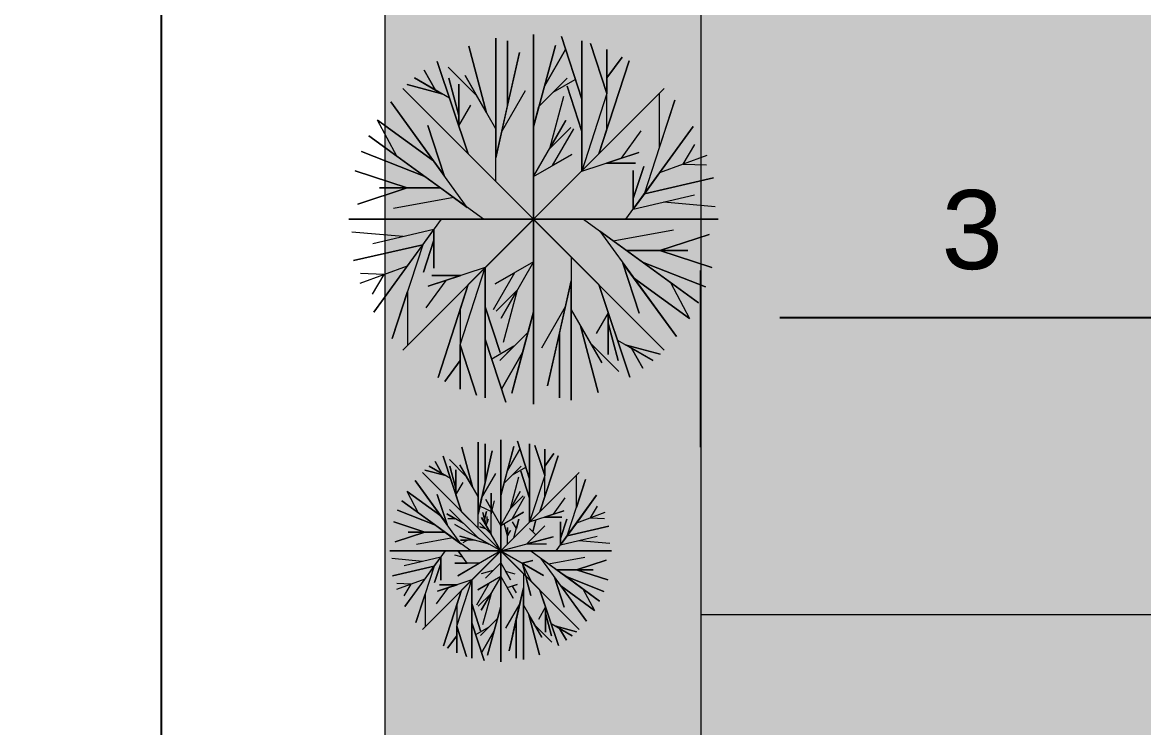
# Model space of a CAD drawing. Header units: millimetres. Extents: x 0 to 241, y -16 to 86.
# Drawn here: x 189.2 to 196.3, y -4.32 to 0.14 of the extents above; entities that cross this region are included whole.
import ezdxf

# ---------------------------------------------------------------- set-up
doc = ezdxf.new("R2010")
doc.units = ezdxf.units.MM
for name, color, linetype, lineweight in [('Warstwa1', 92, 'Continuous', 15), ('Warstwa2', 30, 'Continuous', 15), ('Warstwa3', 7, 'Continuous', 15), ('Warstwa4', 91, 'Continuous', 20)]:
    doc.layers.add(name, color=color, linetype=linetype, lineweight=lineweight)
doc.layers.add('Warstwa8', color=7, linetype='Continuous', lineweight=18, true_color=0xededed)
doc.styles.get("Standard").update_dxf_attribs({"font": 'arial.ttf'})
doc.dimstyles.new('Kopia ISO-25', dxfattribs={"dimtxt": 0.5, "dimasz": 0.5, "dimexe": 0.3, "dimexo": 0, "dimgap": 0.3, "dimtad": 1, "dimdec": 0, "dimtxsty": 'Standard', "dimcen": 2.5, "dimadec": 0, "dimazin": 0, "dimtfac": 1, "dimtdec": 0, "dimtmove": 0, "dimatfit": 3, "dimfxl": 1, "dimarcsym": 0})
pattern_1 = [(135, (218.5, -14.2), (-0.00224506403, -0.00224506403), []), (225, (218.5, -14.2), (0.00224506403, -0.00224506403), [])]

# ---------------------------------------------------------------- blocks, each defined once
blk = doc.blocks.new('*D10')
at = {"layer": 'Defpoints', "color": 0, "transparency": 16777216}
for p in [(193.5, -1.728), (193.5, -2.5452), (196.9357, -2.5452)]:
    blk.add_point(p, dxfattribs=at)
at = {"layer": 'Warstwa3', "color": 0, "lineweight": -2, "transparency": 16777216}
for p, q in [((193.5, -2.5452), (193.5, -1.428)), ((196.9357, -2.5452), (196.9357, -1.428)), ((196.4357, -1.728), (194, -1.728))]:
    blk.add_line(p, q, dxfattribs=at)
at = {"layer": 'Warstwa3', "color": 0, "transparency": 16777216}
for points in [[(194, -1.6447), (194, -1.8113), (193.5, -1.728)], [(196.4357, -1.6447), (196.4357, -1.8113), (196.9357, -1.728)]]:
    blk.add_solid(points, dxfattribs=at)
at = {"layer": 'Warstwa3', "color": 0, "transparency": 16777216, "insert": (195.2178, -1.1725), "char_height": 0.5, "attachment_point": 5}
blk.add_mtext('3', dxfattribs=at)
blk = doc.blocks.new('*D13')
at = {"layer": 'Defpoints', "color": 0, "transparency": 16777216}
for p in [(191.5, 27.2), (190.0829, -14.2), (191.5, -14.2)]:
    blk.add_point(p, dxfattribs=at)
at = {"layer": 'Warstwa3', "color": 0, "lineweight": -2, "transparency": 16777216}
for p, q in [((191.5, 27.2), (189.7829, 27.2)), ((190.0829, 26.7), (190.0829, -13.7)), ((191.5, -14.2), (189.7829, -14.2))]:
    blk.add_line(p, q, dxfattribs=at)
at = {"layer": 'Warstwa3', "color": 0, "transparency": 16777216}
for points in [[(189.9996, 26.7), (190.1663, 26.7), (190.0829, 27.2)], [(189.9996, -13.7), (190.1663, -13.7), (190.0829, -14.2)]]:
    blk.add_solid(points, dxfattribs=at)
at = {"layer": 'Warstwa3', "color": 0, "transparency": 16777216, "insert": (189.5319, 6.5), "char_height": 0.5, "attachment_point": 5, "rotation": 90}
blk.add_mtext('41', dxfattribs=at)

msp = doc.modelspace()

# ---------------------------------------------------------------- hatches: boundary and pattern name
at = {"layer": 'Warstwa4'}
h = msp.add_hatch(color=256, dxfattribs=at)
h.set_gradient(color1=(127, 255, 127), color2=(127, 255, 127), tint=1)
h.paths.add_polyline_path([(191.5, -14.2), (218.35, -14.2), (218.35, 26.2), (199.596, 26.887), (199.596, 26.817), (199.596, 26.1232), (206.7291, 25.763), (206.7291, 24.2463), (216.65, 23.8873), (216.65, -12.4), (214.3, -12.4), (193.6, -12.4), (193.5, -12.4), (193.5, 27.1103), (191.5, 27.1835)])
at = {"layer": 'Warstwa8'}
h = msp.add_hatch(dxfattribs=at)
h.set_pattern_fill('ANSI37', color=256, scale=0.001, angle=90, style=0)
h.set_pattern_definition(pattern_1)
h.paths.add_polyline_path([(201.0413, 16.5178), (199.3264, 16.5801, -0.399874), (196.4357, 19.5396), (196.4357, 11.7, 0.414214), (197.1357, 11), (199.8, 11), (205.6797, 11, 0.414214), (206.3797, 11.7), (206.3797, 14.395, 0.403607), (204.4524, 16.3937)])
h.paths.add_polyline_path([(201.5757, 11.8102), (201.4757, 11.8102), (201.4757, 13.1102), (201.5757, 13.1102)], flags=16)
h.paths.add_polyline_path([(201.5757, 13.2902), (201.4757, 13.2902), (201.4757, 14.5902), (201.5757, 14.5902)], flags=16)
h.paths.add_polyline_path([(204.682, 13.1879), (205.282, 13.1879), (205.282, 12.4879), (204.682, 12.4879)], flags=16)
h.paths.add_polyline_path([(204.682, 13.3379), (204.682, 14.0379), (205.282, 14.0379), (205.282, 13.3379)], flags=16)
h.paths.add_polyline_path([(204.682, 12.3379), (205.282, 12.3379), (205.282, 11.6379), (204.682, 11.6379)], flags=16)
h.paths.add_polyline_path([(204.682, 14.1879), (204.682, 14.8879), (205.282, 14.8879), (205.282, 14.1879)], flags=16)
h.paths.add_polyline_path([(198.7884, 12.9219), (197.1884, 12.9219), (197.1884, 13.9219), (198.7884, 13.9219)], flags=16)
h.paths.add_polyline_path([(198.7884, 12.6219), (198.7884, 11.6219), (197.1884, 11.6219), (197.1884, 12.6219)], flags=16)
h.paths.add_polyline_path([(198.7884, 14.2219), (197.1884, 14.2219), (197.1884, 15.2219), (198.7884, 15.2219)], flags=16)
h.paths.add_polyline_path([(196.4357, 26.4096), (196.4357, 20.4096), (199.596, 20.4096), (199.596, 21.0168), (199.596, 26.1232), (199.596, 26.4096)])
h.paths.add_polyline_path([(193.5, 26.4096), (193.5, 20.4096), (196.4357, 20.4096), (196.4357, 26.4096)])
h.paths.add_polyline_path([(206.7291, 24.2463), (206.7291, 25.763), (199.596, 26.1232), (199.596, 21.0168, 0.403607), (201.0415, 19.5178), (206.4888, 19.3197, -0.403607), (209.3797, 16.3217), (209.3797, 16.0524), (209.3797, -0.3723, 0.414214), (210.8797, -1.8723), (216.65, -1.8723), (216.65, 0.1177), (216.5286, 0.345), (216.65, 0.2569), (216.65, 3.4817), (216.5549, 3.6599), (216.65, 3.5908), (216.65, 7.8411), (216.6205, 7.8626), (216.4991, 8.0898), (216.65, 7.9802), (216.65, 12.7914), (216.3609, 12.6851), (216.3609, 12.5923), (213.9609, 12.5923), (213.9609, 14.4423), (212.8109, 14.4423, -0.414214), (213.9609, 15.5923, -0.414214), (212.8109, 16.7423), (213.9609, 16.7423), (213.9609, 18.5923), (216.3609, 18.5923), (216.3609, 17.3212), (216.65, 17.3212), (216.65, 17.7834), (216.562, 17.9482), (216.65, 17.8843), (216.65, 22.4908), (216.6215, 22.5115), (216.5002, 22.7387), (216.65, 22.6299), (216.65, 23.8873)])
h.paths.add_polyline_path([(209.8433, 9.597), (209.7433, 9.597), (209.7433, 10.897), (209.8433, 10.897)], flags=16)
h.paths.add_polyline_path([(209.8433, 11.077), (209.7433, 11.077), (209.7433, 12.377), (209.8433, 12.377)], flags=16)
h.paths.add_polyline_path([(209.8433, 12.577), (209.7433, 12.577), (209.7433, 13.877), (209.8433, 13.877)], flags=16)
h.paths.add_polyline_path([(212.6933, 10.097), (212.6933, 10.797), (216.1933, 10.797), (216.1933, 9.097), (212.6933, 9.097), (212.6933, 9.797, -1)], flags=16)
h.paths.add_polyline_path([(212.6933, 8.697), (216.1933, 8.697), (216.1933, 6.997), (212.6933, 6.997), (212.6933, 7.697, -1), (212.6933, 7.997)], flags=16)
h.paths.add_polyline_path([(212.6933, 6.597), (216.1933, 6.597), (216.1933, 4.897), (212.6933, 4.897), (212.6933, 5.597, -1), (212.6933, 5.897)], flags=16)
h.paths.add_polyline_path([(212.6933, 4.497), (216.1933, 4.497), (216.1933, 2.797), (212.6933, 2.797), (212.6933, 3.497, -1), (212.6933, 3.797)], flags=16)
h.paths.add_polyline_path([(212.6933, 2.397), (216.1933, 2.397), (216.1933, 0.697), (212.6933, 0.697), (212.6933, 1.397, -1), (212.6933, 1.697)], flags=16)
h.paths.add_polyline_path([(210.6702, 20.2462), (210.7025, 21.3958), (208.8533, 21.4478), (208.9208, 23.8469), (214.9184, 23.678), (214.8509, 21.279), (213.0016, 21.331), (212.9693, 20.1815, -0.414214), (211.8521, 21.3634, -0.414214)], flags=16)
h.paths.add_polyline_path([(212.6933, 0.297), (216.1933, 0.297), (216.1933, -1.403), (212.6933, -1.403), (212.6933, -0.703, -1), (212.6933, -0.403)], flags=16)
h.paths.add_polyline_path([(206.192, 22.9626), (202.1982, 23.186, -0.414214), (200.9858, 22.102), (201.05, 23.2502), (200.2014, 23.2977), (200.3354, 25.6939), (206.326, 25.3588)], flags=16)
h.paths.add_polyline_path([(198.7464, 21.6634), (198.7464, 25.4801), (197.0978, 25.4801), (197.0978, 21.6634)], flags=24)
h.paths.add_polyline_path([(196.0109, 21.7285), (196.0109, 25.5451), (194.3623, 25.5451), (194.3623, 21.7285)], flags=24)
h = msp.add_hatch(dxfattribs=at)
h.set_pattern_fill('ANSI37', color=256, scale=0.001, angle=90, style=0)
h.set_pattern_definition(pattern_1)
h.paths.add_polyline_path([(193.5, 20.4096), (193.5, 11.7), (196.4357, 11.7, 0.414214), (197.1357, 11), (199.8, 11), (205.6797, 11), (205.3357, 10.5548, -0.414214), (205.6357, 10.2548), (209.3797, 10.2548), (209.3797, -0.3723, 0.414214), (210.8797, -1.8723), (216.65, -1.8723), (216.65, 0.1317), (216.6378, 0.1406), (216.5286, 0.345), (216.65, 0.2569), (216.65, 3.4817), (216.5549, 3.6599), (216.65, 3.5908), (216.65, 7.8411), (216.6205, 7.8626), (216.4991, 8.0898), (216.65, 7.9802), (216.65, 12.7914), (216.3609, 12.6851), (216.3609, 12.5923), (213.9609, 12.5923), (213.9609, 14.4423), (212.8109, 14.4423, -0.414214), (213.9609, 15.5923, -0.414214), (212.8109, 16.7423), (213.9609, 16.7423), (213.9609, 18.5923), (216.3609, 18.5923), (216.3609, 17.3212), (216.65, 17.3212), (216.65, 17.7834), (216.562, 17.9482), (216.65, 17.8843), (216.65, 22.4908), (216.6215, 22.5115), (216.5002, 22.7387), (216.65, 22.6299), (216.65, 23.8873), (206.7291, 24.2463), (206.7291, 25.763), (199.596, 26.1232), (199.596, 26.4096), (196.4357, 26.4096), (196.4357, 20.4096)])
h.paths.add_polyline_path([(197.1884, 15.2219), (198.7884, 15.2219), (198.7884, 14.2219), (197.1884, 14.2219)], flags=16)
h.paths.add_polyline_path([(197.1884, 13.9219), (198.7884, 13.9219), (198.7884, 12.9219), (197.1884, 12.9219)], flags=16)
h.paths.add_polyline_path([(197.1884, 12.6219), (198.7884, 12.6219), (198.7884, 11.6219), (197.1884, 11.6219)], flags=16)
h.paths.add_polyline_path([(201.4757, 14.5902), (201.5757, 14.5902), (201.5757, 13.2902), (201.4757, 13.2902)], flags=16)
h.paths.add_polyline_path([(201.4757, 13.1102), (201.5757, 13.1102), (201.5757, 11.8102), (201.4757, 11.8102)], flags=16)
h.paths.add_polyline_path([(201.9252, 18.0691), (202.2125, 18.1556), (202.2009, 17.9507)], flags=16)
h.paths.add_polyline_path([(200.9858, 22.102), (201.05, 23.2502), (200.2014, 23.2977), (200.3354, 25.6939), (206.326, 25.3588), (206.192, 22.9626), (202.1982, 23.186, -0.414214)], flags=16)
h.paths.add_polyline_path([(204.682, 14.8879), (205.282, 14.8879), (205.282, 14.1879), (204.682, 14.1879)], flags=16)
h.paths.add_polyline_path([(204.682, 14.0379), (205.282, 14.0379), (205.282, 13.3379), (204.682, 13.3379)], flags=16)
h.paths.add_polyline_path([(204.682, 13.1879), (205.282, 13.1879), (205.282, 12.4879), (204.682, 12.4879)], flags=16)
h.paths.add_polyline_path([(204.682, 12.3379), (205.282, 12.3379), (205.282, 11.6379), (204.682, 11.6379)], flags=16)
h.paths.add_polyline_path([(209.7433, 13.877), (209.8433, 13.877), (209.8433, 12.577), (209.7433, 12.577)], flags=16)
h.paths.add_polyline_path([(209.7433, 12.377), (209.8433, 12.377), (209.8433, 11.077), (209.7433, 11.077)], flags=16)
h.paths.add_polyline_path([(209.7433, 10.897), (209.8433, 10.897), (209.8433, 9.597), (209.7433, 9.597)], flags=16)
h.paths.add_polyline_path([(208.8533, 21.4478), (208.9208, 23.8469), (214.9184, 23.678), (214.8509, 21.279), (213.0016, 21.331), (212.9693, 20.1815, -0.414214), (211.8521, 21.3634, -0.414214), (210.6702, 20.2462), (210.7025, 21.3958)], flags=16)
h.paths.add_polyline_path([(212.6933, 10.797), (216.1933, 10.797), (216.1933, 9.097), (212.6933, 9.097), (212.6933, 9.797, -1), (212.6933, 10.097)], flags=16)
h.paths.add_polyline_path([(212.6933, 8.697), (216.1933, 8.697), (216.1933, 6.997), (212.6933, 6.997), (212.6933, 7.697, -1), (212.6933, 7.997)], flags=16)
h.paths.add_polyline_path([(212.6933, 6.597), (216.1933, 6.597), (216.1933, 4.897), (212.6933, 4.897), (212.6933, 5.597, -1), (212.6933, 5.897)], flags=16)
h.paths.add_polyline_path([(212.6933, 4.497), (216.1933, 4.497), (216.1933, 2.797), (212.6933, 2.797), (212.6933, 3.497, -1), (212.6933, 3.797)], flags=16)
h.paths.add_polyline_path([(212.6933, 2.397), (216.1933, 2.397), (216.1933, 0.697), (212.6933, 0.697), (212.6933, 1.397, -1), (212.6933, 1.697)], flags=16)
h.paths.add_polyline_path([(212.6933, 0.297), (216.1933, 0.297), (216.1933, -1.403), (212.6933, -1.403), (212.6933, -0.703, -1), (212.6933, -0.403)], flags=16)
h.paths.add_polyline_path([(205.6357, 10.2548), (205.6357, -0.3723), (209.3797, -0.3723), (209.3797, 10.2548)], flags=17)
h.paths.add_polyline_path([(207.8744, 8.2469), (207.977, 8.5289), (208.0796, 8.2469)], flags=16)
h.paths.add_polyline_path([(193.5, 11.7), (193.5, -3.6059), (197.375, -3.6059, -0.198912), (196.9357, -2.5452), (196.9357, 10.2548, -0.414214), (197.2357, 10.5548), (205.3357, 10.5548), (205.6797, 11), (199.8, 11), (197.1357, 11, -0.414214), (196.4357, 11.7)])
h.paths.add_polyline_path([(194.9983, 7.3509), (194.8957, 7.6329), (195.1009, 7.6329)], flags=16)
h.paths.add_polyline_path([(213.7649, -1.8723), (211.65, -7.4), (211.65, -12.4), (216.6347, -12.4), (216.65, -12.3529), (216.65, -11.4025), (216.5388, -11.1942), (216.65, -11.275), (216.65, -6.6888), (216.6342, -6.6592), (216.65, -6.6707), (216.65, -2.6839), (216.594, -2.5789), (216.65, -2.6196), (216.65, -1.8723)])
h.paths.add_polyline_path([(209.3797, -0.3723), (205.6357, -0.3723), (205.6357, -2.5452), (208.65, -7.4), (208.65, -12.4), (209.0855, -12.4), (209.1236, -12.334), (209.145, -12.4), (211.65, -12.4), (211.65, -7.4), (213.7649, -1.8723), (210.8797, -1.8723, -0.414214)])
h.paths.add_polyline_path([(211.8946, -5.7811), (212.1765, -5.8837), (211.8946, -5.9863)], flags=16)
h.paths.add_polyline_path([(208.476, -1.991), (208.4137, -1.6975), (208.6501, -1.8822)], flags=16)
h.paths.add_polyline_path([(205.6357, -2.5452, -0.414214), (204.1357, -4.0452), (203.15, -4.0452), (203.15, -7.4), (203.15, -12.4), (208.65, -12.4), (208.65, -7.4)])
h.paths.add_polyline_path([(198.4357, -4.0452, -0.198912), (197.375, -3.6059), (193.5, -3.6059), (193.5, -12.3979), (193.5229, -12.4), (197.19, -12.4), (197.19, -12.2864), (197.2, -7.4), (197.2, -12.4), (197.3566, -12.4), (197.3726, -12.3722), (197.3816, -12.4), (203.15, -12.4), (203.15, -7.4), (203.15, -4.0452)])
h.paths.add_polyline_path([(201.7499, -5.7811), (202.0318, -5.8837), (201.7499, -5.9863)], flags=16)
h.paths.add_polyline_path([(195.8415, -10.0982), (195.8415, -10.0329, 1.765487), (194.6697, -9.1767), (194.6182, -9.1032, -1.717481)], flags=16)
h.paths.add_polyline_path([(195.7903, -9.718), (195.7903, -10.6895, -0.955498), (195.7603, -11.3478, -0.955498), (195.7303, -10.6895), (195.7303, -10.1026), (195.1703, -10.1026), (195.1703, -10.0426), (195.7303, -10.0426), (195.7303, -9.778), (194.9303, -9.778), (194.2707, -8.836), (193.9173, -8.8695), (193.9122, -8.8108), (194.3107, -8.776), (194.9703, -9.718)], flags=16)
h.paths.add_polyline_path([(197.1357, 10.2548), (197.1357, 1.9548), (205.4357, 1.9548), (205.4357, 10.2548)], flags=17)
h.paths.add_polyline_path([(199.7357, 3.3548), (199.7357, 2.2048, -0.414214), (198.5857, 3.3548, -0.414214), (197.4357, 2.2048), (197.4357, 3.3548), (197.4357, 10.0548), (198.4357, 10.0548, -1), (198.7357, 10.0548), (199.7357, 10.0548)], flags=16)
h.paths.add_polyline_path([(200.1357, 10.0548), (201.1357, 10.0548, -1), (201.4357, 10.0548), (202.4357, 10.0548), (202.4357, 3.3548), (202.4357, 2.2048, -0.414214), (201.2857, 3.3548, -0.414214), (200.1357, 2.2048), (200.1357, 3.3548)], flags=16)
h.paths.add_polyline_path([(199.8357, 9.2048), (199.8357, 9.4048), (200.0357, 9.4048), (200.0357, 9.2048)], flags=16)
h.paths.add_polyline_path([(200.0357, 4.1048), (200.0357, 3.9048), (199.8357, 3.9048), (199.8357, 4.1048)], flags=16)
h.paths.add_polyline_path([(202.8357, 10.0548), (203.8357, 10.0548, -1), (204.1357, 10.0548), (205.1357, 10.0548), (205.1357, 3.3548), (205.1357, 2.2048, -0.414214), (203.9857, 3.3548, -0.414214), (202.8357, 2.2048), (202.8357, 3.3548)], flags=16)
h.paths.add_polyline_path([(197.3857, 9.2048), (197.1857, 9.2048), (197.1857, 9.4048), (197.3857, 9.4048)], flags=16)
h.paths.add_polyline_path([(202.5357, 9.2048), (202.5357, 9.4048), (202.7357, 9.4048), (202.7357, 9.2048)], flags=16)
h.paths.add_polyline_path([(197.3857, 4.1048), (197.3857, 3.9048), (197.1857, 3.9048), (197.1857, 4.1048)], flags=16)
h.paths.add_polyline_path([(202.5357, 4.1048), (202.7357, 4.1048), (202.7357, 3.9048), (202.5357, 3.9048)], flags=16)
h.paths.add_polyline_path([(205.1854, 9.2575), (205.1854, 9.4575), (205.3854, 9.4575), (205.3854, 9.2575)], flags=16)
h.paths.add_polyline_path([(205.1854, 4.1575), (205.3854, 4.1575), (205.3854, 3.9575), (205.1854, 3.9575)], flags=16)
h.paths.add_polyline_path([(198.7464, 21.6634), (198.7464, 25.4801), (197.0978, 25.4801), (197.0978, 21.6634)], flags=24)

# ---------------------------------------------------------------- linework, layer by layer
at = {"layer": 'Warstwa1'}
for p, q in [((192.2015, -0.8653), (192.2015, 0.0414)), ((192.2015, 0.0414), (192.2015, -0.5311)), ((192.2762, -0.3826), (192.2762, 0.0255)), ((192.2762, 0.0255), (192.2762, -0.3826)), ((192.4401, -2.274), (192.4401, 0.066)), ((192.4401, 0.066), (192.4401, -1.104)), ((192.4401, -1.104), (192.4401, 0.066)), ((192.4401, 0.066), (192.4401, -2.274)), ((192.7455, -0.3446), (192.6164, 0.0527)), ((192.6164, 0.0527), (192.7455, -0.3446)), ((192.7455, -0.3446), (192.7455, 0.0255)), ((192.7455, 0.0255), (192.7455, -0.549)), ((192.9046, -0.3089), (192.8014, 0.0089)), ((192.8014, 0.0089), (192.9046, -0.3089)), ((192.1429, -0.4296), (192.03, -0.0082)), ((192.03, -0.0082), (192.1429, -0.4296)), ((192.2015, -0.7155), (192.3509, -0.0497)), ((192.3509, -0.0497), (192.2762, -0.3826)), ((192.4401, -0.519), (192.5783, -0.0034)), ((192.5783, -0.0034), (192.5092, -0.2612)), ((192.5092, -0.2612), (192.6431, -0.0293)), ((192.6431, -0.0293), (192.5092, -0.2612)), ((192.9046, -0.2098), (192.9046, -0.0301)), ((192.9046, -0.0301), (192.9046, -0.3089)), ((192.0265, -0.6903), (191.831, -0.1058)), ((191.831, -0.1058), (192.0265, -0.6903)), ((192.0801, -0.3209), (191.8997, -0.1405)), ((192.8538, -0.6903), (193.0448, -0.1024)), ((193.0448, -0.1024), (192.8538, -0.6903)), ((192.9046, -0.2098), (193.001, -0.0772)), ((193.001, -0.0772), (192.9046, -0.2098)), ((191.9088, -0.3384), (191.6855, -0.2099)), ((191.6855, -0.2099), (191.8201, -0.2876)), ((191.8201, -0.2876), (191.7472, -0.1613)), ((191.7472, -0.1613), (191.8201, -0.2876)), ((191.9671, -0.4466), (191.9038, -0.2102)), ((191.9038, -0.2102), (191.9354, -0.3284)), ((192.2015, -0.5311), (192.0075, -0.1951)), ((192.0075, -0.1951), (192.1429, -0.4296)), ((192.4747, -0.3901), (192.6541, -0.2106)), ((192.6541, -0.2106), (192.5644, -0.3004)), ((192.9046, -0.5339), (192.9046, -0.2098)), ((192.4401, -1.104), (191.6128, -0.2767)), ((191.6128, -0.2767), (193.2675, -1.9313)), ((191.6128, -1.9313), (193.2675, -0.2767)), ((191.8591, -0.3101), (191.6392, -0.2511)), ((191.6392, -0.2511), (191.8591, -0.3101)), ((191.9671, -0.5127), (191.9671, -0.2482)), ((191.9671, -0.2482), (191.9671, -0.5127)), ((192.5092, -0.2612), (192.4401, -0.519)), ((192.4401, -1.104), (193.2675, -0.2767)), ((192.5644, -0.3004), (192.7048, -0.2193)), ((192.7455, -0.549), (192.6522, -0.262)), ((192.6522, -0.262), (192.7455, -0.549)), ((191.8201, -0.2876), (191.8591, -0.3101)), ((191.9354, -0.3284), (191.9671, -0.4466)), ((192.1429, -0.4296), (192.0801, -0.3209)), ((192.2388, -0.549), (192.3893, -0.2884)), ((192.5428, -0.6565), (192.6318, -0.3243)), ((192.9046, -0.3089), (192.7455, -0.7986)), ((192.7455, -0.7986), (192.7455, -0.3446)), ((193.142, -0.9431), (193.3347, -0.3499)), ((193.2384, -0.6465), (193.2384, -0.3057)), ((193.3347, -0.3499), (193.2384, -0.6465)), ((192.0203, -1.0287), (191.5357, -0.3617)), ((191.5357, -0.3617), (191.8063, -0.7341)), ((191.9671, -0.5127), (191.9671, -0.3805)), ((191.9671, -0.3805), (191.9671, -0.4466)), ((191.9671, -0.5127), (192.0431, -0.3811)), ((192.2762, -0.3826), (192.2015, -0.7155)), ((192.4401, -0.519), (192.4747, -0.3901)), ((191.8063, -0.7341), (191.4524, -0.4769)), ((191.4524, -0.4769), (191.8063, -0.7341)), ((191.5737, -0.7041), (191.4524, -0.4769)), ((191.9671, -0.4466), (191.9671, -0.5127)), ((192.4401, -0.8343), (192.6455, -0.4787)), ((192.6455, -0.4787), (192.5428, -0.6565)), ((191.8737, -0.8269), (191.7707, -0.5099)), ((191.7707, -0.5099), (191.8737, -0.8269)), ((192.0265, -0.6903), (191.9671, -0.5127)), ((192.2015, -0.5311), (192.2015, -0.7155)), ((192.2015, -0.7155), (192.2388, -0.549)), ((192.4401, -0.519), (192.4401, -0.8343)), ((192.5428, -0.6565), (192.6769, -0.5224)), ((192.6769, -0.5224), (192.5428, -0.6565)), ((192.5611, -0.7645), (192.6957, -0.5314)), ((192.7455, -0.549), (192.7455, -0.7986)), ((192.8538, -0.6903), (192.9046, -0.5339)), ((192.9962, -0.7172), (193.1218, -0.5442)), ((193.0251, -1.104), (193.452, -0.5165)), ((193.452, -0.5165), (193.2386, -0.8102)), ((192.124, -1.104), (191.3964, -0.5753)), ((191.3964, -0.5753), (191.751, -0.833)), ((193.3884, -0.7551), (193.4622, -0.6304)), ((191.751, -0.833), (191.3513, -0.6758)), ((191.3513, -0.6758), (191.751, -0.833)), ((192.0265, -0.6903), (192.0265, -0.6903)), ((192.0265, -0.6903), (192.2015, -0.8653)), ((192.8538, -0.6903), (192.4401, -1.104)), ((192.4401, -0.8343), (192.6821, -0.6946)), ((192.6821, -0.6946), (192.5611, -0.7645)), ((192.7455, -0.7986), (193.1067, -0.6812)), ((193.1067, -0.6812), (192.9015, -0.7479)), ((193.5382, -0.7), (193.2386, -0.8102)), ((193.5382, -0.7), (193.2386, -0.8102)), ((193.5382, -0.7), (193.5382, -0.7)), ((193.5382, -0.7), (193.5382, -0.7)), ((193.5382, -0.7), (193.5382, -0.7)), ((193.5382, -0.7), (193.5382, -0.7)), ((193.5382, -0.7), (193.5382, -0.7)), ((193.5382, -0.7), (193.5382, -0.7)), ((191.8063, -0.7341), (191.8737, -0.8269)), ((192.9015, -0.7479), (192.9962, -0.7172)), ((192.9015, -0.7479), (193.0851, -0.7479)), ((193.0851, -0.7479), (192.9015, -0.7479)), ((193.0718, -0.9727), (193.1378, -0.7698)), ((193.1378, -0.7698), (193.0718, -0.9727)), ((193.3884, -0.7551), (193.3884, -0.7551)), ((193.3884, -0.7551), (193.5351, -0.7603)), ((191.6408, -0.9055), (191.3108, -0.7983)), ((191.3108, -0.7983), (191.6408, -0.9055)), ((191.751, -0.833), (191.8508, -0.9055)), ((193.0718, -1.0397), (193.0718, -0.7956)), ((193.0718, -0.7956), (193.0718, -0.9727)), ((193.2386, -0.8102), (193.142, -0.9431)), ((193.142, -0.9431), (193.5806, -0.8426)), ((193.5806, -0.8426), (193.142, -0.9431)), ((193.2386, -0.8102), (193.2386, -0.8102)), ((193.2386, -0.8102), (193.2386, -0.8102)), ((193.2386, -0.8102), (193.2386, -0.8102)), ((191.6408, -0.9055), (191.3271, -1.0074)), ((191.3271, -1.0074), (191.6408, -0.9055)), ((191.8508, -0.9055), (191.464, -0.9055)), ((191.464, -0.9055), (191.6408, -0.9055)), ((191.6408, -0.9055), (191.8508, -0.9055)), ((191.8508, -0.9055), (192.0203, -1.0287)), ((191.9356, -0.9671), (191.5528, -1.0366)), ((193.142, -0.9431), (193.0718, -1.0397)), ((193.0718, -1.0397), (193.4585, -0.9485)), ((193.0718, -0.9727), (193.0718, -1.0397)), ((193.2651, -0.9941), (193.5899, -1.0233)), ((192.4401, -1.104), (191.2701, -1.104)), ((191.2701, -1.104), (193.6101, -1.104)), ((192.1927, -1.104), (191.2701, -1.104)), ((191.8551, -1.104), (191.4283, -1.6914)), ((192.4401, -1.104), (191.6128, -1.9313)), ((191.8551, -1.104), (192.1927, -1.104)), ((191.8551, -1.104), (192.124, -1.104)), ((192.0265, -1.5176), (192.4401, -1.104)), ((192.4401, -1.104), (192.4401, -2.274)), ((193.6101, -1.104), (192.4401, -1.104)), ((193.2675, -1.9313), (192.4401, -1.104)), ((192.4401, -2.274), (192.4401, -1.104)), ((192.4401, -1.104), (193.6101, -1.104)), ((192.4401, -1.104), (193.2675, -1.9313)), ((193.0251, -1.104), (192.6875, -1.104)), ((192.6875, -1.104), (193.6101, -1.104)), ((193.0251, -1.104), (192.7563, -1.104)), ((192.7563, -1.104), (193.4839, -1.6326)), ((191.6151, -1.2138), (191.2904, -1.1847)), ((191.8085, -1.1682), (191.4218, -1.2594)), ((191.7383, -1.2648), (191.8085, -1.1682)), ((191.8085, -1.1682), (191.8085, -1.4123)), ((191.8085, -1.2352), (191.8085, -1.1682)), ((193.0295, -1.3025), (192.8599, -1.1793)), ((192.8599, -1.1793), (193.3445, -1.8463)), ((192.9447, -1.2409), (193.3275, -1.1713)), ((193.2395, -1.3025), (193.5532, -1.2005)), ((193.5532, -1.2005), (193.2395, -1.3025)), ((191.7383, -1.2648), (191.2997, -1.3653)), ((191.2997, -1.3653), (191.7383, -1.2648)), ((191.7383, -1.2648), (191.5455, -1.858)), ((191.6417, -1.3977), (191.7383, -1.2648)), ((191.8085, -1.2352), (191.7425, -1.4382)), ((191.7425, -1.4382), (191.8085, -1.2352)), ((191.8085, -1.4123), (191.8085, -1.2352)), ((192.8538, -1.5176), (192.6788, -1.3426)), ((192.6788, -1.3426), (192.6788, -2.2494)), ((193.1293, -1.375), (193.0295, -1.3025)), ((193.0295, -1.3025), (193.4163, -1.3025)), ((193.2395, -1.3025), (193.0295, -1.3025)), ((193.4163, -1.3025), (193.2395, -1.3025)), ((193.2395, -1.3025), (193.5695, -1.4097)), ((193.5695, -1.4097), (193.2395, -1.3025)), ((191.3421, -1.5079), (191.6417, -1.3977)), ((191.3421, -1.5079), (191.6417, -1.3977)), ((191.4283, -1.6914), (191.6417, -1.3977)), ((191.6417, -1.3977), (191.6417, -1.3977)), ((191.6417, -1.3977), (191.6417, -1.3977)), ((191.6417, -1.3977), (191.6417, -1.3977)), ((192.1348, -1.4093), (191.7735, -1.5267)), ((191.9756, -1.8991), (192.1348, -1.4093)), ((192.1348, -1.4093), (192.1348, -1.8633)), ((192.1348, -1.6589), (192.1348, -1.4093)), ((192.4401, -1.3736), (192.1981, -1.5133)), ((192.4401, -1.3736), (192.2348, -1.7293)), ((192.4401, -1.689), (192.4401, -1.3736)), ((193.074, -1.4738), (193.0066, -1.3811)), ((193.0066, -1.3811), (193.1095, -1.698)), ((193.1095, -1.698), (193.0066, -1.3811)), ((193.4839, -1.6326), (193.1293, -1.375)), ((193.1293, -1.375), (193.529, -1.5322)), ((193.529, -1.5322), (193.1293, -1.375)), ((191.4919, -1.4528), (191.3451, -1.4476)), ((191.4919, -1.4528), (191.4181, -1.5775)), ((191.4919, -1.4528), (191.4919, -1.4528)), ((191.8841, -1.4908), (191.7584, -1.6637)), ((191.7735, -1.5267), (191.9788, -1.46)), ((191.9788, -1.46), (191.7952, -1.46)), ((191.7952, -1.46), (191.9788, -1.46)), ((191.9788, -1.46), (191.8841, -1.4908)), ((192.3191, -1.4435), (192.1846, -1.6765)), ((192.1981, -1.5133), (192.3191, -1.4435)), ((193.3445, -1.8463), (193.074, -1.4738)), ((193.074, -1.4738), (193.4279, -1.731)), ((193.4279, -1.731), (193.074, -1.4738)), ((191.3421, -1.5079), (191.3421, -1.5079)), ((191.3421, -1.5079), (191.3421, -1.5079)), ((191.3421, -1.5079), (191.3421, -1.5079)), ((191.3421, -1.5079), (191.3421, -1.5079)), ((191.3421, -1.5079), (191.3421, -1.5079)), ((191.3421, -1.5079), (191.3421, -1.5079)), ((191.5455, -1.858), (191.6419, -1.5614)), ((191.6419, -1.5614), (191.6419, -1.9022)), ((192.0265, -1.5176), (191.8354, -2.1056)), ((191.8354, -2.1056), (192.0265, -1.5176)), ((192.0265, -1.5176), (191.9756, -1.6741)), ((192.3375, -1.5514), (192.2033, -1.6856)), ((192.2033, -1.6856), (192.3375, -1.5514)), ((192.2348, -1.7293), (192.3375, -1.5514)), ((192.3375, -1.5514), (192.2484, -1.8837)), ((192.6788, -1.4925), (192.5293, -2.1582)), ((192.6041, -1.8253), (192.6788, -1.4925)), ((192.6788, -1.4925), (192.6414, -1.6589)), ((192.6788, -1.6768), (192.6788, -1.4925)), ((192.8538, -1.5176), (193.0493, -2.1022)), ((193.0493, -2.1022), (192.8538, -1.5176)), ((192.8538, -1.5176), (192.8538, -1.5176)), ((192.8538, -1.5176), (192.9132, -1.6952)), ((193.3066, -1.5038), (193.4279, -1.731)), ((191.9756, -1.6741), (191.9756, -1.9982)), ((192.1348, -2.2334), (192.1348, -1.6589)), ((192.1348, -1.6589), (192.228, -1.9459)), ((192.228, -1.9459), (192.1348, -1.6589)), ((192.4401, -1.689), (192.302, -2.2046)), ((192.3711, -1.9468), (192.4401, -1.689)), ((192.4401, -1.689), (192.4056, -1.8179)), ((192.6414, -1.6589), (192.4909, -1.9196)), ((192.6788, -2.2494), (192.6788, -1.6768)), ((192.6788, -1.6768), (192.8728, -2.0128)), ((192.9132, -1.6952), (192.8372, -1.8269)), ((192.9132, -1.6952), (192.9132, -1.9597)), ((192.9132, -1.9597), (192.9132, -1.6952)), ((192.9132, -1.6952), (192.9132, -1.8275)), ((192.9132, -1.7613), (192.9132, -1.6952)), ((192.9132, -1.8275), (192.9132, -1.7613)), ((192.9132, -1.7613), (192.9765, -1.9977)), ((192.9449, -1.8795), (192.9132, -1.7613)), ((192.4056, -1.8179), (192.2262, -1.9973)), ((192.5293, -2.1582), (192.6041, -1.8253)), ((192.6041, -1.8253), (192.6041, -2.2335)), ((192.6041, -2.2335), (192.6041, -1.8253)), ((192.8728, -2.0128), (192.7374, -1.7783)), ((192.7374, -1.7783), (192.8503, -2.1997)), ((192.8503, -2.1997), (192.7374, -1.7783)), ((192.7374, -1.7783), (192.8002, -1.887)), ((191.9756, -2.1778), (191.9756, -1.8991)), ((191.9756, -1.8991), (192.0789, -2.2168)), ((192.0789, -2.2168), (191.9756, -1.8991)), ((192.1348, -1.8633), (192.2639, -2.2606)), ((192.2639, -2.2606), (192.1348, -1.8633)), ((192.1348, -1.8633), (192.1348, -2.2334)), ((192.3159, -1.9076), (192.1755, -1.9886)), ((192.2262, -1.9973), (192.3159, -1.9076)), ((192.8002, -1.887), (192.9806, -2.0674)), ((192.9765, -1.9977), (192.9449, -1.8795)), ((192.9715, -1.8695), (193.1948, -1.9981)), ((193.0602, -1.9204), (193.0212, -1.8979)), ((193.0212, -1.8979), (193.2411, -1.9568)), ((193.2411, -1.9568), (193.0212, -1.8979)), ((192.3711, -1.9468), (192.2372, -2.1786)), ((192.2372, -2.1786), (192.3711, -1.9468)), ((192.302, -2.2046), (192.3711, -1.9468)), ((193.1948, -1.9981), (193.0602, -1.9204)), ((193.0602, -1.9204), (193.1331, -2.0467)), ((193.1331, -2.0467), (193.0602, -1.9204)), ((191.9756, -1.9982), (191.8793, -2.1308)), ((191.8793, -2.1308), (191.9756, -1.9982)), ((191.9756, -1.9982), (191.9756, -2.1778)), ((192.0541, -2.7977), (191.9864, -2.5449)), ((191.9864, -2.5449), (192.0541, -2.7977)), ((192.0893, -3.0591), (192.0893, -2.5151)), ((192.0893, -2.5151), (192.0893, -2.8586)), ((192.1341, -2.7695), (192.1341, -2.5246)), ((192.1341, -2.5246), (192.1341, -2.7695)), ((192.2325, -3.9043), (192.2325, -2.5003)), ((192.2325, -2.5003), (192.2325, -3.2023)), ((192.2325, -3.2023), (192.2325, -2.5003)), ((192.2325, -2.5003), (192.2325, -3.9043)), ((192.2325, -2.8513), (192.3154, -2.5419)), ((192.3154, -2.5419), (192.2739, -2.6966)), ((192.4157, -2.7467), (192.3383, -2.5083)), ((192.3383, -2.5083), (192.4157, -2.7467)), ((192.4157, -2.7467), (192.4157, -2.5246)), ((192.4157, -2.5246), (192.4157, -2.8693)), ((192.5112, -2.7252), (192.4492, -2.5346)), ((192.4492, -2.5346), (192.5112, -2.7252)), ((191.9843, -2.9541), (191.867, -2.6034)), ((191.867, -2.6034), (191.9843, -2.9541)), ((192.0165, -2.7325), (191.9082, -2.6242)), ((192.0893, -2.9692), (192.179, -2.5698)), ((192.179, -2.5698), (192.1341, -2.7695)), ((192.2739, -2.6966), (192.3542, -2.5575)), ((192.3542, -2.5575), (192.2739, -2.6966)), ((192.4807, -2.9541), (192.5953, -2.6013)), ((192.5953, -2.6013), (192.4807, -2.9541)), ((192.5112, -2.6658), (192.5112, -2.558)), ((192.5112, -2.558), (192.5112, -2.7252)), ((192.5112, -2.6658), (192.569, -2.5862)), ((192.569, -2.5862), (192.5112, -2.6658)), ((191.8839, -2.726), (191.7519, -2.6906)), ((191.7519, -2.6906), (191.8839, -2.726)), ((191.9137, -2.743), (191.7797, -2.6658)), ((191.7797, -2.6658), (191.8605, -2.7125)), ((191.8605, -2.7125), (191.8167, -2.6367)), ((191.8167, -2.6367), (191.8605, -2.7125)), ((191.9487, -2.8079), (191.9107, -2.6661)), ((191.9107, -2.6661), (191.9297, -2.737)), ((191.9487, -2.8476), (191.9487, -2.6889)), ((191.9487, -2.6889), (191.9487, -2.8476)), ((192.0893, -2.8586), (191.9729, -2.657)), ((191.9729, -2.657), (192.0541, -2.7977)), ((192.2739, -2.6966), (192.2325, -2.8513)), ((192.2532, -2.774), (192.3609, -2.6663)), ((192.3609, -2.6663), (192.307, -2.7201)), ((192.307, -2.7201), (192.3913, -2.6715)), ((192.4157, -2.8693), (192.3597, -2.6971)), ((192.3597, -2.6971), (192.4157, -2.8693)), ((192.5112, -2.8602), (192.5112, -2.6658)), ((191.9806, -3.1571), (191.6898, -2.7569)), ((191.6898, -2.7569), (191.8522, -2.9804)), ((192.2325, -3.2023), (191.7361, -2.7059)), ((191.7361, -2.7059), (192.7289, -3.6987)), ((191.7361, -3.6987), (192.7289, -2.7059)), ((191.8605, -2.7125), (191.8839, -2.726)), ((191.9297, -2.737), (191.9487, -2.8079)), ((191.9487, -2.8476), (191.9487, -2.7682)), ((191.9487, -2.7682), (191.9487, -2.8079)), ((191.9487, -2.8476), (191.9943, -2.7686)), ((192.0541, -2.7977), (192.0165, -2.7325)), ((192.1117, -2.8693), (192.202, -2.7129)), ((192.2325, -3.2023), (192.7289, -2.7059)), ((192.2941, -2.9338), (192.3475, -2.7345)), ((192.5112, -2.7252), (192.4157, -3.0191)), ((192.4157, -3.0191), (192.4157, -2.7467)), ((192.6536, -3.1058), (192.7692, -2.7499)), ((192.7114, -2.9278), (192.7114, -2.7234)), ((192.7692, -2.7499), (192.7114, -2.9278)), ((191.8522, -2.9804), (191.6398, -2.8261)), ((191.6398, -2.8261), (191.8522, -2.9804)), ((191.7126, -2.9624), (191.6398, -2.8261)), ((191.9487, -2.8079), (191.9487, -2.8476)), ((192.1341, -2.7695), (192.0893, -2.9692)), ((192.1715, -3.0968), (192.1715, -2.8371)), ((192.1715, -2.8371), (192.1715, -2.9669)), ((192.2325, -2.8513), (192.2532, -2.774)), ((192.2325, -3.0405), (192.3557, -2.8271)), ((192.3557, -2.8271), (192.2941, -2.9338)), ((192.0428, -3.2023), (191.6062, -2.8851)), ((191.6062, -2.8851), (191.819, -3.0397)), ((191.8926, -3.036), (191.8308, -2.8459)), ((191.8308, -2.8459), (191.8926, -3.036)), ((191.9843, -2.9541), (191.9487, -2.8476)), ((192.0893, -2.8586), (192.0893, -2.9692)), ((192.0893, -2.9692), (192.1117, -2.8693)), ((192.2325, -3.0405), (192.1377, -2.8764)), ((192.1377, -2.8764), (192.1851, -2.9585)), ((192.1715, -2.9669), (192.1934, -2.8852)), ((192.2325, -2.8513), (192.2325, -3.0405)), ((192.2941, -2.9338), (192.3746, -2.8533)), ((192.3746, -2.8533), (192.2941, -2.9338)), ((192.3051, -2.9986), (192.3858, -2.8588)), ((192.4157, -2.8693), (192.4157, -3.0191)), ((192.4807, -2.9541), (192.5112, -2.8602)), ((192.5661, -2.9702), (192.6415, -2.8665)), ((192.5835, -3.2023), (192.8396, -2.8498)), ((192.8396, -2.8498), (192.7115, -3.0261)), ((191.819, -3.0397), (191.5792, -2.9454)), ((191.5792, -2.9454), (191.819, -3.0397)), ((191.8522, -2.9804), (191.8926, -3.036)), ((191.9976, -3.029), (191.8922, -2.9681)), ((191.8922, -2.9681), (191.9449, -2.9985)), ((192.087, -3.1183), (191.9083, -2.9396)), ((191.9083, -2.9396), (191.9976, -3.029)), ((191.9843, -2.9541), (191.9843, -2.9541)), ((191.9843, -2.9541), (192.0893, -3.0591)), ((192.1851, -2.9585), (192.1005, -2.9193)), ((192.1411, -3.044), (192.1185, -2.9599)), ((192.1185, -2.9599), (192.1298, -3.0019)), ((192.1298, -3.0019), (192.1429, -2.9531)), ((192.1429, -2.9531), (192.1298, -3.0019)), ((192.4807, -2.9541), (192.2325, -3.2023)), ((192.2325, -3.0405), (192.3777, -2.9567)), ((192.3777, -2.9567), (192.3051, -2.9986)), ((192.4157, -3.0191), (192.6324, -2.9487)), ((192.6324, -2.9487), (192.5093, -2.9887)), ((192.5093, -2.9887), (192.5661, -2.9702)), ((192.8913, -2.9599), (192.7115, -3.0261)), ((192.8913, -2.9599), (192.7115, -3.0261)), ((192.8014, -2.993), (192.8457, -2.9182)), ((192.8913, -2.9599), (192.8913, -2.9599)), ((192.8913, -2.9599), (192.8913, -2.9599)), ((192.8913, -2.9599), (192.8913, -2.9599)), ((192.8913, -2.9599), (192.8913, -2.9599)), ((192.8913, -2.9599), (192.8913, -2.9599)), ((192.8913, -2.9599), (192.8913, -2.9599)), ((191.7529, -3.0832), (191.5549, -3.0189)), ((191.5549, -3.0189), (191.7529, -3.0832)), ((191.819, -3.0397), (191.8789, -3.0832)), ((191.9449, -2.9985), (191.8978, -2.9985)), ((192.2325, -3.2023), (191.9415, -3.0343)), ((191.9415, -3.0343), (192.087, -3.1183)), ((192.1715, -3.0968), (192.0978, -3.023)), ((192.0978, -3.023), (192.1347, -3.0599)), ((192.1347, -3.0599), (192.0998, -3.0505)), ((192.0998, -3.0505), (192.1347, -3.0599)), ((192.2325, -3.2023), (192.1106, -2.9912)), ((192.1106, -2.9912), (192.1715, -3.0968)), ((192.1298, -3.0019), (192.1411, -3.044)), ((192.1411, -3.044), (192.1523, -3.0023)), ((192.1467, -3.0231), (192.1467, -2.9846)), ((192.1523, -3.0023), (192.1467, -3.0231)), ((192.2743, -3.1074), (192.2532, -3.0286)), ((192.3318, -3.0602), (192.3075, -3.0181)), ((192.3162, -3.1186), (192.3475, -3.0017)), ((192.3475, -3.0017), (192.3318, -3.0602)), ((192.3981, -3.1579), (192.5126, -3.0434)), ((192.4355, -3.0808), (192.4555, -3.0061)), ((192.4555, -3.0061), (192.4355, -3.0808)), ((192.5126, -3.0434), (192.4553, -3.1007)), ((192.5093, -2.9887), (192.6195, -2.9887)), ((192.6195, -2.9887), (192.5093, -2.9887)), ((192.6115, -3.1236), (192.6511, -3.0018)), ((192.6511, -3.0018), (192.6115, -3.1236)), ((192.6115, -3.1637), (192.6115, -3.0173)), ((192.6115, -3.0173), (192.6115, -3.1236)), ((192.7115, -3.0261), (192.6536, -3.1058)), ((192.6536, -3.1058), (192.9167, -3.0455)), ((192.9167, -3.0455), (192.6536, -3.1058)), ((192.7115, -3.0261), (192.7115, -3.0261)), ((192.7115, -3.0261), (192.7115, -3.0261)), ((192.7115, -3.0261), (192.7115, -3.0261)), ((192.8014, -2.993), (192.8014, -2.993)), ((192.8014, -2.993), (192.8895, -2.9961)), ((191.7529, -3.0832), (191.5646, -3.1444)), ((191.5646, -3.1444), (191.7529, -3.0832)), ((191.8789, -3.0832), (191.6468, -3.0832)), ((191.6468, -3.0832), (191.7529, -3.0832)), ((191.9297, -3.1202), (191.7001, -3.1619)), ((191.7529, -3.0832), (191.8789, -3.0832)), ((191.8789, -3.0832), (191.9806, -3.1571)), ((192.1591, -3.1599), (191.9725, -3.1099)), ((191.9725, -3.1099), (192.0658, -3.1349)), ((192.087, -3.1183), (192.1591, -3.1599)), ((192.2325, -3.2023), (192.5636, -3.1136)), ((192.2325, -3.2023), (192.3162, -3.1186)), ((192.2743, -3.1605), (192.2743, -3.0543)), ((192.2743, -3.0543), (192.2743, -3.1074)), ((192.2743, -3.1074), (192.2939, -3.0735)), ((192.2939, -3.0735), (192.2743, -3.1074)), ((192.5636, -3.1136), (192.3981, -3.1579)), ((192.4553, -3.1007), (192.4157, -3.061)), ((192.4157, -3.061), (192.4355, -3.0808)), ((192.6536, -3.1058), (192.6115, -3.1637)), ((192.6115, -3.1637), (192.8435, -3.109)), ((192.6115, -3.1236), (192.6115, -3.1637)), ((192.0658, -3.1349), (191.978, -3.1349)), ((191.978, -3.1349), (192.0219, -3.1349)), ((192.0219, -3.1349), (191.9923, -3.152)), ((192.3981, -3.1579), (192.5233, -3.1579)), ((192.7275, -3.1364), (192.9223, -3.1539)), ((192.2325, -3.2023), (191.5305, -3.2023)), ((191.5305, -3.2023), (192.9345, -3.2023)), ((192.084, -3.2023), (191.5305, -3.2023)), ((191.7375, -3.2682), (191.5426, -3.2507)), ((191.8535, -3.2409), (191.6215, -3.2956)), ((191.8815, -3.2023), (191.6254, -3.5548)), ((192.2325, -3.2023), (191.7361, -3.6987)), ((191.8114, -3.2988), (191.8535, -3.2409)), ((191.8535, -3.2409), (191.8535, -3.3873)), ((191.8535, -3.281), (191.8535, -3.2409)), ((191.8815, -3.2023), (192.084, -3.2023)), ((191.8815, -3.2023), (192.0428, -3.2023)), ((191.9906, -3.2416), (191.9415, -3.2284)), ((192.2325, -3.2023), (191.9605, -3.3593)), ((192.019, -3.2808), (191.9621, -3.2023)), ((191.9621, -3.2023), (191.9906, -3.2416)), ((191.9843, -3.4505), (192.2325, -3.2023)), ((192.2325, -3.2023), (192.2325, -3.9043)), ((192.9345, -3.2023), (192.2325, -3.2023)), ((192.7289, -3.6987), (192.2325, -3.2023)), ((192.2325, -3.9043), (192.2325, -3.2023)), ((192.2325, -3.2023), (192.9345, -3.2023)), ((192.2325, -3.2023), (192.7289, -3.6987)), ((192.2325, -3.2023), (192.5024, -3.3582)), ((192.3675, -3.2802), (192.435, -3.2621)), ((192.435, -3.2621), (192.3675, -3.2802)), ((192.5835, -3.2023), (192.3809, -3.2023)), ((192.3809, -3.2023), (192.9345, -3.2023)), ((192.5835, -3.2023), (192.4222, -3.2023)), ((192.4222, -3.2023), (192.8587, -3.5195)), ((192.5861, -3.3214), (192.4844, -3.2475)), ((192.4844, -3.2475), (192.7751, -3.6477)), ((192.5352, -3.2844), (192.7649, -3.2427)), ((192.7121, -3.3214), (192.9003, -3.2602)), ((192.9003, -3.2602), (192.7121, -3.3214)), ((191.8114, -3.2988), (191.5482, -3.3591)), ((191.5482, -3.3591), (191.8114, -3.2988)), ((191.8114, -3.2988), (191.6957, -3.6547)), ((191.7534, -3.3785), (191.8114, -3.2988)), ((191.8535, -3.281), (191.8139, -3.4028)), ((191.8139, -3.4028), (191.8535, -3.281)), ((191.8535, -3.3873), (191.8535, -3.281)), ((192.0965, -3.2808), (191.9415, -3.2808)), ((191.9415, -3.2808), (192.019, -3.2808)), ((191.9605, -3.3593), (192.0965, -3.2808)), ((192.1837, -3.3268), (192.1084, -3.347)), ((192.2325, -3.278), (192.135, -3.3755)), ((192.135, -3.3755), (192.1837, -3.3268)), ((192.2325, -3.278), (192.2938, -3.3843)), ((192.2938, -3.3843), (192.2632, -3.3312)), ((192.2632, -3.3312), (192.3221, -3.347)), ((192.5024, -3.3582), (192.3675, -3.2802)), ((192.3675, -3.2802), (192.4282, -3.398)), ((192.4282, -3.398), (192.3675, -3.2802)), ((192.3675, -3.2802), (192.4224, -3.4853)), ((192.646, -3.3649), (192.5861, -3.3214)), ((192.5861, -3.3214), (192.8182, -3.3214)), ((192.7121, -3.3214), (192.5861, -3.3214)), ((192.8182, -3.3214), (192.7121, -3.3214)), ((192.7121, -3.3214), (192.9101, -3.3857)), ((192.9101, -3.3857), (192.7121, -3.3214)), ((191.5737, -3.4447), (191.7534, -3.3785)), ((191.5737, -3.4447), (191.7534, -3.3785)), ((191.6254, -3.5548), (191.7534, -3.3785)), ((191.7534, -3.3785), (191.7534, -3.3785)), ((191.7534, -3.3785), (191.7534, -3.3785)), ((191.7534, -3.3785), (191.7534, -3.3785)), ((192.0493, -3.3855), (191.8325, -3.4559)), ((191.9538, -3.6794), (192.0493, -3.3855)), ((192.0493, -3.3855), (192.0493, -3.6579)), ((192.0493, -3.5353), (192.0493, -3.3855)), ((192.1599, -3.406), (192.0792, -3.5458)), ((192.2325, -3.3641), (192.0873, -3.4479)), ((192.0873, -3.4479), (192.1599, -3.406)), ((192.2325, -3.3641), (192.1093, -3.5775)), ((192.2325, -3.5533), (192.2325, -3.3641)), ((192.2325, -3.3641), (192.3121, -3.5019)), ((192.4807, -3.4505), (192.3757, -3.3455)), ((192.3757, -3.3455), (192.3757, -3.8895)), ((192.4224, -3.4853), (192.3949, -3.3828)), ((192.6128, -3.4242), (192.5723, -3.3686)), ((192.5723, -3.3686), (192.6341, -3.5587)), ((192.6341, -3.5587), (192.5723, -3.3686)), ((192.8587, -3.5195), (192.646, -3.3649)), ((192.646, -3.3649), (192.8858, -3.4592)), ((192.8858, -3.4592), (192.646, -3.3649)), ((191.5737, -3.4447), (191.5737, -3.4447)), ((191.5737, -3.4447), (191.5737, -3.4447)), ((191.5737, -3.4447), (191.5737, -3.4447)), ((191.5737, -3.4447), (191.5737, -3.4447)), ((191.5737, -3.4447), (191.5737, -3.4447)), ((191.5737, -3.4447), (191.5737, -3.4447)), ((191.6635, -3.4116), (191.5755, -3.4085)), ((191.6635, -3.4116), (191.6193, -3.4864)), ((191.6635, -3.4116), (191.6635, -3.4116)), ((191.6957, -3.6547), (191.7535, -3.4768)), ((191.7535, -3.4768), (191.7535, -3.6812)), ((191.8988, -3.4344), (191.8235, -3.5381)), ((191.8325, -3.4559), (191.9557, -3.4159)), ((191.9557, -3.4159), (191.8455, -3.4159)), ((191.8455, -3.4159), (191.9557, -3.4159)), ((191.9843, -3.4505), (191.8697, -3.8033)), ((191.8697, -3.8033), (191.9843, -3.4505)), ((191.9557, -3.4159), (191.8988, -3.4344)), ((191.9843, -3.4505), (191.9538, -3.5444)), ((192.1709, -3.4708), (192.0904, -3.5513)), ((192.0904, -3.5513), (192.1709, -3.4708)), ((192.1093, -3.5775), (192.1709, -3.4708)), ((192.1709, -3.4708), (192.1175, -3.6701)), ((192.2723, -3.433), (192.3369, -3.4157)), ((192.3121, -3.5019), (192.2723, -3.433)), ((192.3757, -3.4354), (192.286, -3.8348)), ((192.3369, -3.4157), (192.3046, -3.4243)), ((192.3046, -3.4243), (192.3295, -3.4674)), ((192.3308, -3.6351), (192.3757, -3.4354)), ((192.3757, -3.4354), (192.3533, -3.5353)), ((192.3757, -3.546), (192.3757, -3.4354)), ((192.4807, -3.4505), (192.598, -3.8012)), ((192.598, -3.8012), (192.4807, -3.4505)), ((192.4807, -3.4505), (192.4807, -3.4505)), ((192.4807, -3.4505), (192.5163, -3.557)), ((192.7751, -3.6477), (192.6128, -3.4242)), ((192.6128, -3.4242), (192.8252, -3.5785)), ((192.8252, -3.5785), (192.6128, -3.4242)), ((192.7524, -3.4422), (192.8252, -3.5785)), ((191.9538, -3.5444), (191.9538, -3.7388)), ((192.0493, -3.88), (192.0493, -3.5353)), ((192.0493, -3.5353), (192.1052, -3.7075)), ((192.1052, -3.7075), (192.0493, -3.5353)), ((192.3533, -3.5353), (192.263, -3.6917)), ((192.3757, -3.8895), (192.3757, -3.546)), ((192.3757, -3.546), (192.4921, -3.7476)), ((192.2325, -3.5533), (192.1496, -3.8627)), ((192.191, -3.708), (192.2325, -3.5533)), ((192.2325, -3.5533), (192.2118, -3.6306)), ((192.4921, -3.7476), (192.4108, -3.6069)), ((192.4108, -3.6069), (192.4786, -3.8597)), ((192.4786, -3.8597), (192.4108, -3.6069)), ((192.4108, -3.6069), (192.4485, -3.6721)), ((192.5163, -3.557), (192.4707, -3.636)), ((192.5163, -3.557), (192.5163, -3.7157)), ((192.5163, -3.7157), (192.5163, -3.557)), ((192.5163, -3.557), (192.5163, -3.6364)), ((192.5163, -3.5967), (192.5163, -3.557)), ((192.5163, -3.6364), (192.5163, -3.5967)), ((192.5163, -3.5967), (192.5543, -3.7385)), ((192.5353, -3.6676), (192.5163, -3.5967)), ((191.9538, -3.8466), (191.9538, -3.6794)), ((191.9538, -3.6794), (192.0157, -3.87)), ((192.0157, -3.87), (191.9538, -3.6794)), ((192.0493, -3.6579), (192.1267, -3.8963)), ((192.1267, -3.8963), (192.0493, -3.6579)), ((192.0493, -3.6579), (192.0493, -3.88)), ((192.1579, -3.6845), (192.0737, -3.7331)), ((192.2118, -3.6306), (192.1041, -3.7383)), ((192.1041, -3.7383), (192.1579, -3.6845)), ((192.286, -3.8348), (192.3308, -3.6351)), ((192.3308, -3.6351), (192.3308, -3.88)), ((192.3308, -3.88), (192.3308, -3.6351)), ((192.4485, -3.6721), (192.5567, -3.7804)), ((192.5543, -3.7385), (192.5353, -3.6676)), ((192.5513, -3.6616), (192.6853, -3.7388)), ((192.6045, -3.6922), (192.5811, -3.6786)), ((192.5811, -3.6786), (192.7131, -3.714)), ((192.7131, -3.714), (192.5811, -3.6786)), ((191.9538, -3.7388), (191.896, -3.8184)), ((191.896, -3.8184), (191.9538, -3.7388)), ((191.9538, -3.7388), (191.9538, -3.8466)), ((192.191, -3.708), (192.1107, -3.8471)), ((192.1107, -3.8471), (192.191, -3.708)), ((192.1496, -3.8627), (192.191, -3.708)), ((192.6853, -3.7388), (192.6045, -3.6922)), ((192.6045, -3.6922), (192.6483, -3.7679)), ((192.6483, -3.7679), (192.6045, -3.6922))]:
    msp.add_line(p, q, dxfattribs=at)
at = {"layer": 'Warstwa2'}
msp.add_line((191.5, -14.2), (191.5, 27.2), dxfattribs=at)
at = {"layer": 'Warstwa3'}
msp.add_line((193.5, 27.1127), (193.5, -12.4), dxfattribs=at)
at = {"layer": 'Warstwa8'}
msp.add_line((197.375, -3.6059), (193.5, -3.6059), dxfattribs=at)

# ---------------------------------------------------------------- dimensions: what is measured, and where the dimension line sits
at = {"layer": 'Warstwa3'}
dim = msp.add_linear_dim(base=(190.0829, -14.2), p1=(191.5, 27.2), p2=(191.5, -14.2), angle=90, dimstyle='Kopia ISO-25', dxfattribs=at)
dim.commit()
dim.dimension.update_dxf_attribs({"geometry": '*D13', "text_midpoint": (189.5319, 6.5)})
dim = msp.add_linear_dim(base=(193.5, -1.728), p1=(196.9357, -2.5452), p2=(193.5, -2.5452), dimstyle='Kopia ISO-25', dxfattribs=at)
dim.commit()
dim.dimension.update_dxf_attribs({"geometry": '*D10', "text_midpoint": (195.2178, -1.1725)})

doc.saveas('drawing.dxf')
